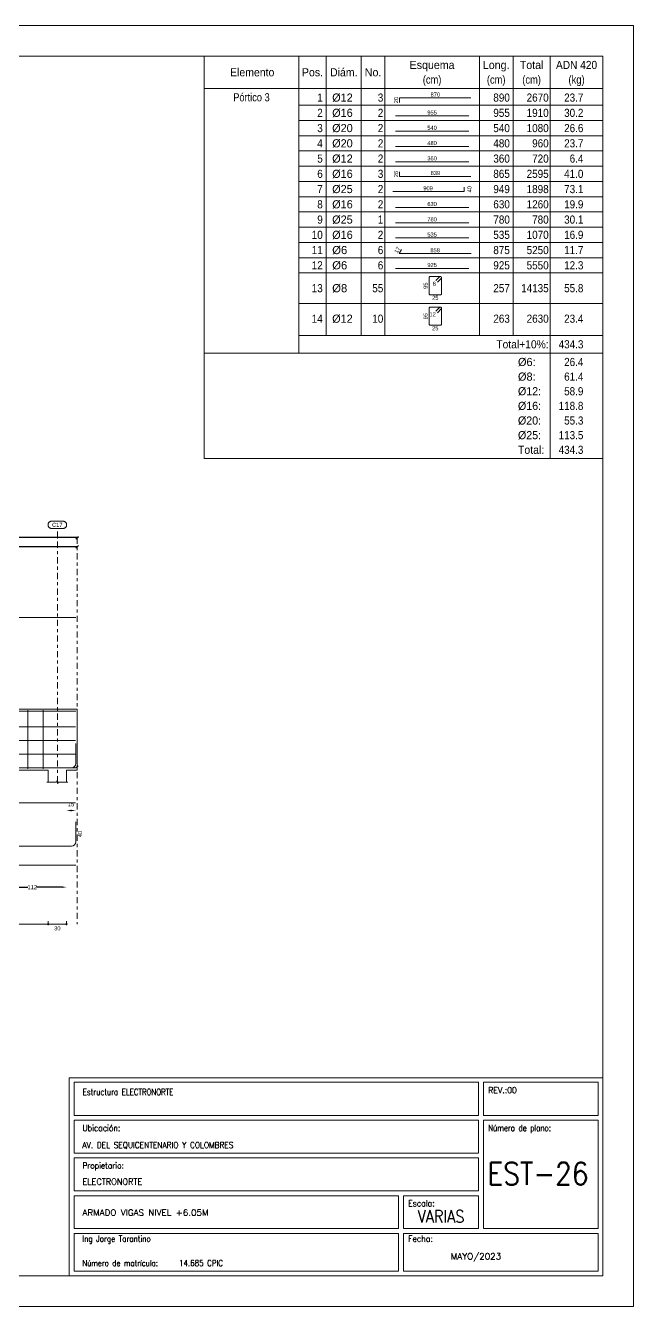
# Model space of a CAD drawing. Header units: millimetres. Extents: x 3 to 479, y -191 to 120.
# Drawn here: x 301.81 to 321.75, y 75.3 to 117.3 of the extents above; entities that cross this region are included whole.
import ezdxf
from ezdxf.enums import TextEntityAlignment as Align

# ---------------------------------------------------------------- set-up
doc = ezdxf.new("R2010")
doc.units = ezdxf.units.MM
doc.linetypes.add('CYPE_RAYAPUNTO', pattern=[0.4125, 0.2025, -0.105, 0, -0.105])
for name, color, linetype, lineweight in [('ALZ_CONT_NUDOS', 122, 'Continuous', 9), ('ALZ_CONT_VIG_HORMIGON', 2, 'Continuous', 9), ('ALZ_COT_COT_ANCLAJES', 3, 'Continuous', 0), ('ALZ_COT_COT_ARM', 3, 'Continuous', 0), ('ALZ_COT_COT_EST', 3, 'Continuous', 0), ('ALZ_COT_COT_LIN_APOYOS', 2, 'CYPE_RAYAPUNTO', 0), ('ALZ_COT_LONGITUD_PROYECTADA', 122, 'Continuous', 0), ('ALZ_COT_TEXTOS_ESTRIBOS', 122, 'Continuous', 0), ('ALZ_REF_COT_LIN_AUX_COTA', 2, 'CYPE_RAYAPUNTO', 9), ('ALZ_REF_REF_REFERENCIA', 3, 'Continuous', 9), ('ALZ_REF_TEXTO_REF_REFERENCIA', 3, 'Continuous', 9), ('ARM_LONGITUDINAL_Ø16', 212, 'Continuous', 9), ('ARM_LONGITUDINAL_Ø25', 20, 'Continuous', 9), ('ARM_LONGITUDINAL_Ø6', 151, 'Continuous', 9), ('ARM_TRANSVERSAL_Ø8', 32, 'Continuous', 9), ('CYPE', 7, 'Continuous', 0), ('DESPIECES_TABLA', 7, 'Continuous', 9), ('RECUAD_LIMITES', 2, 'Continuous', 0), ('RECUAD_MARCO', 1, 'Continuous', 20), ('TABLAS', 1, 'Continuous', 9), ('TEXTO_TABLAS', 1, 'Continuous', 0), ('TEXTOS_COTAS_DESPIECES_TABLA', 1, 'Continuous', 0)]:
    doc.layers.add(name, color=color, linetype=linetype, lineweight=lineweight)
doc.styles.add('CYPETXT', font='romans__.ttf', dxfattribs={"height": 0.2})
doc.styles.add('CYPETXT_0.2_romans', font='arial.ttf', dxfattribs={"height": 0.133333})
doc.styles.add('CYPETXT_romans', font='arial.ttf', dxfattribs={"height": 0.2})
doc.dimstyles.new('cype_arrow', dxfattribs={"dimtxt": 0.18, "dimasz": 0.15, "dimexe": 0.05, "dimexo": 0.05, "dimgap": 0, "dimtad": 0, "dimdec": 4, "dimzin": 0, "dimdsep": 46, "dimtxsty": 'CYPETXT_0.2_romans', "dimcen": 0.09, "dimadec": 0, "dimazin": 0, "dimtfac": 1, "dimtdec": 4, "dimtofl": 0, "dimtmove": 2, "dimatfit": 3, "dimfxl": 1, "dimtolj": 1, "dimtzin": 0, "dimarcsym": 0})
doc.dimstyles.new('cype_oblique', dxfattribs={"dimtxt": 0.18, "dimasz": 0.18, "dimexe": 0.05, "dimexo": 0.05, "dimgap": 0, "dimtad": 0, "dimdec": 4, "dimzin": 0, "dimdsep": 46, "dimtxsty": 'CYPETXT_0.2_romans', "dimblk": 'OBLIQUE', "dimtsz": 0.04, "dimcen": 0.09, "dimadec": 0, "dimazin": 0, "dimtfac": 1, "dimtdec": 4, "dimtofl": 0, "dimtmove": 2, "dimatfit": 3, "dimfxl": 1, "dimtolj": 1, "dimtzin": 0, "dimarcsym": 0})

# ---------------------------------------------------------------- blocks, each defined once
blk = doc.blocks.new('*D1063')
at = {"layer": 'ALZ_COT_LONGITUD_PROYECTADA', "color": 0, "lineweight": -2, "transparency": 16777216}
for p, q in [((298.035, 100.166), (298.115, 100.246)), ((298.075, 100.206), (300.563, 100.206)), ((303.503, 100.206), (301.015, 100.206)), ((303.463, 100.166), (303.543, 100.246))]:
    blk.add_line(p, q, dxfattribs=at)
at = {"layer": 'Defpoints', "color": 0, "transparency": 16777216}
for p in [(298.075, 100.206), (298.075, 100.206), (303.503, 100.206)]:
    blk.add_point(p, dxfattribs=at)
at = {"layer": 'ALZ_COT_LONGITUD_PROYECTADA', "color": 0, "transparency": 16777216, "insert": (300.789, 100.206), "char_height": 0.1333, "attachment_point": 5, "style": 'CYPETXT_0.2_romans'}
blk.add_mtext('\\A1;2.714', dxfattribs=at)
blk = doc.blocks.new('_OBLIQUE')
at = {"color": 0, "linetype": 'ByBlock', "lineweight": -2}
blk.add_line((-0.5, -0.5), (0.5, 0.5), dxfattribs=at)
blk = doc.blocks.new('*D1065')
at = {"layer": 'ALZ_COT_LONGITUD_PROYECTADA', "color": 0, "lineweight": -2, "transparency": 16777216}
for p, q in [((285.513, 100.466), (285.593, 100.546)), ((285.553, 100.506), (294.303, 100.506)), ((303.503, 100.506), (294.754, 100.506)), ((303.463, 100.466), (303.543, 100.546))]:
    blk.add_line(p, q, dxfattribs=at)
at = {"layer": 'Defpoints', "color": 0, "transparency": 16777216}
for p in [(285.553, 100.506), (285.553, 100.506), (303.503, 100.506)]:
    blk.add_point(p, dxfattribs=at)
at = {"layer": 'ALZ_COT_LONGITUD_PROYECTADA', "color": 0, "transparency": 16777216, "insert": (294.528, 100.506), "char_height": 0.1333, "attachment_point": 5, "style": 'CYPETXT_0.2_romans'}
blk.add_mtext('\\A1;8.975', dxfattribs=at)
blk = doc.blocks.new('*D1066')
at = {"layer": 'ALZ_COT_COT_ARM', "color": 0, "transparency": 16777216}
for points in [[(303.303, 91.583), (303.303, 91.533), (303.153, 91.558)], [(303.303, 91.583), (303.303, 91.533), (303.453, 91.558)]]:
    blk.add_solid(points, dxfattribs=at)
at = {"layer": 'Defpoints', "color": 0, "transparency": 16777216}
for p in [(303.153, 91.558), (303.453, 91.558), (303.453, 91.558)]:
    blk.add_point(p, dxfattribs=at)
at = {"layer": 'ALZ_COT_COT_ARM', "color": 0, "transparency": 16777216, "insert": (303.303, 91.763), "char_height": 0.1333, "attachment_point": 5, "style": 'CYPETXT_0.2_romans'}
blk.add_mtext('\\A1;15', dxfattribs=at)
blk = doc.blocks.new('*D1071')
at = {"layer": 'ALZ_COT_COT_ARM', "color": 0, "lineweight": -2, "transparency": 16777216}
for p, q in [((301.056, 89.045), (301.889, 89.045)), ((303.003, 89.045), (302.17, 89.045))]:
    blk.add_line(p, q, dxfattribs=at)
at = {"layer": 'ALZ_COT_COT_ARM', "color": 0, "transparency": 16777216}
for points in [[(301.056, 89.07), (301.056, 89.02), (300.906, 89.045)], [(303.003, 89.07), (303.003, 89.02), (303.153, 89.045)]]:
    blk.add_solid(points, dxfattribs=at)
at = {"layer": 'Defpoints', "color": 0, "transparency": 16777216}
for p in [(300.906, 89.045), (303.153, 89.045), (303.153, 89.045)]:
    blk.add_point(p, dxfattribs=at)
at = {"layer": 'ALZ_COT_COT_ARM', "color": 0, "transparency": 16777216, "insert": (302.03, 89.045), "char_height": 0.1333, "attachment_point": 5, "style": 'CYPETXT_0.2_romans'}
blk.add_mtext('\\A1;112', dxfattribs=at)

msp = doc.modelspace()

# ---------------------------------------------------------------- linework, layer by layer
at = {"layer": 'ALZ_CONT_NUDOS'}
for p, q in [((302.55306, 92.88468), (302.55306, 92.48468)), ((303.15306, 92.88468), (303.15306, 92.48468))]:
    msp.add_line(p, q, dxfattribs=at)
for points in [[(302.55306, 94.88468), (303.15306, 94.88468), (303.50306, 94.88468), (303.50306, 92.88468), (303.15306, 92.88468)], [(302.51306, 92.48468), (302.82306, 92.48468), (302.83806, 92.53468), (302.86806, 92.43468), (302.88306, 92.48468), (303.19306, 92.48468)]]:
    msp.add_lwpolyline(points, dxfattribs=at)
at = {"layer": 'ALZ_CONT_VIG_HORMIGON'}
for p, q in [((298.0746, 94.88468), (302.55306, 94.88468)), ((298.0746, 92.88468), (302.55306, 92.88468))]:
    msp.add_line(p, q, dxfattribs=at)
at = {"layer": 'ALZ_COT_COT_EST'}
msp.add_line((302.55306, 87.82759), (302.55306, 87.92759), dxfattribs=at)
for points in [[(299.21306, 87.82759), (302.55306, 87.82759), (302.55306, 87.92759)], [(302.55306, 87.82759), (303.15306, 87.82759), (303.15306, 87.92759)]]:
    msp.add_lwpolyline(points, dxfattribs=at)
for centre in [(302.55306, 87.82759), (302.55306, 87.82759), (303.15306, 87.82759)]:
    msp.add_circle(centre, 0.02, dxfattribs=at)
at = {"layer": 'ALZ_COT_COT_LIN_APOYOS'}
msp.add_line((303.50306, 100.50613), (303.50306, 87.82759), dxfattribs=at)
msp.add_line((303.50306, 100.50613), (303.50306, 87.82759), dxfattribs=at)
at = {"layer": 'ALZ_REF_COT_LIN_AUX_COTA'}
for p, q in [((302.85306, 100.50613), (302.85306, 100.80613)), ((302.85306, 92.48468), (302.85306, 100.50613))]:
    msp.add_line(p, q, dxfattribs=at)
at = {"layer": 'ALZ_REF_REF_REFERENCIA'}
msp.add_lwpolyline([(303.03706, 101.04613), (303.04508, 101.04587), (303.05306, 101.04506), (303.06097, 101.04373), (303.06877, 101.04187), (303.07643, 101.0395), (303.08391, 101.03661), (303.09119, 101.03324), (303.09822, 101.02938), (303.10498, 101.02507), (303.11143, 101.02031), (303.11756, 101.01513), (303.12332, 101.00956), (303.1287, 101.00361), (303.13367, 100.99732), (303.13821, 100.9907), (303.1423, 100.9838), (303.14592, 100.97665), (303.14905, 100.96926), (303.15168, 100.96169), (303.1538, 100.95395), (303.15539, 100.94609), (303.15646, 100.93815), (303.157, 100.93014), (303.157, 100.92212), (303.15646, 100.91412), (303.15539, 100.90618), (303.1538, 100.89832), (303.15168, 100.89058), (303.14905, 100.88301), (303.14592, 100.87562), (303.1423, 100.86846), (303.13821, 100.86156), (303.13367, 100.85495), (303.1287, 100.84866), (303.12332, 100.84271), (303.11756, 100.83714), (303.11143, 100.83196), (303.10498, 100.8272), (303.09822, 100.82289), (303.09119, 100.81903), (303.08391, 100.81566), (303.07643, 100.81277), (303.06877, 100.8104), (303.06097, 100.80854), (303.05306, 100.80721), (303.04508, 100.8064), (303.03706, 100.80613), (302.66906, 100.80613), (302.66105, 100.8064), (302.65307, 100.80721), (302.64516, 100.80854), (302.63736, 100.8104), (302.6297, 100.81277), (302.62222, 100.81566), (302.61494, 100.81903), (302.60791, 100.82289), (302.60115, 100.8272), (302.59469, 100.83196), (302.58857, 100.83714), (302.58281, 100.84271), (302.57743, 100.84866), (302.57246, 100.85495), (302.56792, 100.86156), (302.56383, 100.86846), (302.56021, 100.87562), (302.55708, 100.88301), (302.55445, 100.89058), (302.55233, 100.89832), (302.55074, 100.90618), (302.54967, 100.91412), (302.54913, 100.92212), (302.54913, 100.93014), (302.54967, 100.93815), (302.55074, 100.94609), (302.55233, 100.95395), (302.55445, 100.96169), (302.55708, 100.96926), (302.56021, 100.97665), (302.56383, 100.9838), (302.56792, 100.9907), (302.57246, 100.99732), (302.57743, 101.00361), (302.58281, 101.00956), (302.58857, 101.01513), (302.59469, 101.02031), (302.60115, 101.02507), (302.60791, 101.02938), (302.61494, 101.03324), (302.62222, 101.03661), (302.6297, 101.0395), (302.63736, 101.04187), (302.64516, 101.04373), (302.65307, 101.04506), (302.66105, 101.04587), (302.66906, 101.04613), (303.03706, 101.04613)], close=True, dxfattribs=at)
at = {"layer": 'ARM_LONGITUDINAL_Ø16'}
for points in [[(303.46306, 97.88468), (284.36306, 97.88468)], [(303.46306, 94.81268), (284.36306, 94.81268)]]:
    msp.add_lwpolyline(points, dxfattribs=at)
at = {"layer": 'ARM_LONGITUDINAL_Ø25'}
msp.add_line((303.46306, 92.95668), (303.53378, 93.02739), dxfattribs=at)
for points in [[(303.46306, 93.75668), (303.46306, 93.10668), (303.45165, 93.04927), (303.41913, 93.00061), (303.37047, 92.9681), (303.31306, 92.95668), (285.29306, 92.95668)], [(303.46306, 92.95668), (287.86306, 92.95668)], [(303.46306, 91.18544), (303.46306, 90.53544), (303.45165, 90.47804), (303.41913, 90.42937), (303.37047, 90.39686), (303.31306, 90.38544), (285.29306, 90.38544)], [(303.46306, 89.76544), (287.86306, 89.76544)]]:
    msp.add_lwpolyline(points, dxfattribs=at)
at = {"layer": 'ARM_LONGITUDINAL_Ø6'}
for points in [[(284.95306, 94.29668), (303.45306, 94.29668)], [(284.95306, 93.85001), (303.45306, 93.85001)], [(284.95306, 93.40334), (303.45306, 93.40334)], [(284.95306, 91.8044), (303.45306, 91.8044)]]:
    msp.add_lwpolyline(points, dxfattribs=at)
at = {"layer": 'ARM_TRANSVERSAL_Ø8'}
for p, q in [((301.88306, 94.84468), (301.88306, 92.92468)), ((302.38306, 94.84468), (302.38306, 92.92468))]:
    msp.add_line(p, q, dxfattribs=at)
at = {"layer": 'CYPE', "color": 1}
for points in [[(303.24593, 76.29684), (320.74593, 76.29684), (320.74593, 82.79684), (303.24593, 82.79684), (303.24593, 76.29684)], [(303.40593, 81.55684), (316.66593, 81.55684), (316.66593, 82.64684), (303.40593, 82.64684), (303.40593, 81.55684)], [(316.82593, 81.55684), (320.59593, 81.55684), (320.59593, 82.64684), (316.82593, 82.64684), (316.82593, 81.55684)], [(303.40593, 80.31684), (316.66593, 80.31684), (316.66593, 81.40684), (303.40593, 81.40684), (303.40593, 80.31684)], [(316.82593, 77.84684), (320.59593, 77.84684), (320.59593, 81.40684), (316.82593, 81.40684), (316.82593, 77.84684)], [(303.40593, 79.08684), (316.66593, 79.08684), (316.66593, 80.16684), (303.40593, 80.16684), (303.40593, 79.08684)], [(303.40593, 77.84684), (314.04593, 77.84684), (314.04593, 78.92684), (303.40593, 78.92684), (303.40593, 77.84684)], [(314.20593, 77.84684), (316.66593, 77.84684), (316.66593, 78.92684), (314.20593, 78.92684), (314.20593, 77.84684)], [(303.40593, 76.45684), (314.04593, 76.45684), (314.04593, 77.68684), (303.40593, 77.68684), (303.40593, 76.45684)], [(314.20593, 76.45684), (320.59593, 76.45684), (320.59593, 77.68684), (314.20593, 77.68684), (314.20593, 76.45684)]]:
    msp.add_lwpolyline(points, close=True, dxfattribs=at)
at = {"layer": 'DESPIECES_TABLA'}
for points in [[(314.07296, 114.77894), (314.07296, 114.92894), (316.4177, 114.92894)], [(313.94393, 114.33484), (316.34393, 114.33484)], [(313.94393, 113.83484), (316.34393, 113.83484)], [(313.94393, 113.33484), (316.34393, 113.33484)], [(313.94393, 112.83484), (316.34393, 112.83484)], [(314.07289, 112.50397), (314.07289, 112.35397), (316.41771, 112.35397)], [(313.85167, 111.85405), (316.1936, 111.85405), (316.1936, 112.00405)], [(313.94393, 111.33484), (316.34393, 111.33484)], [(313.94393, 110.83484), (316.34393, 110.83484)], [(313.94393, 110.33484), (316.34393, 110.33484)], [(314.13661, 109.95022), (314.06161, 109.82032), (316.42067, 109.82032)], [(313.94393, 109.33484), (316.34393, 109.33484)], [(315.31723, 108.8812), (315.43966, 109.00363), (315.4444, 109.00941), (315.44792, 109.01599), (315.45009, 109.02314), (315.45082, 109.03057), (315.45009, 109.038), (315.44792, 109.04515), (315.4444, 109.05173), (315.43966, 109.0575), (315.43389, 109.06224), (315.4273, 109.06576), (315.42016, 109.06793), (315.41272, 109.06866), (315.08534, 109.06866), (315.07076, 109.06576), (315.05841, 109.0575), (315.05015, 109.04515), (315.04725, 109.03057), (315.04725, 108.50675), (315.05015, 108.49218), (315.05841, 108.47982), (315.07076, 108.47156), (315.08534, 108.46866), (315.41272, 108.46866), (315.4273, 108.47156), (315.43966, 108.47982), (315.44792, 108.49218), (315.45082, 108.50675), (315.45082, 109.03057), (315.45009, 109.038), (315.44792, 109.04515), (315.4444, 109.05173), (315.43966, 109.0575), (315.43389, 109.06224), (315.4273, 109.06576), (315.42016, 109.06793), (315.41272, 109.06866), (315.40529, 109.06793), (315.39815, 109.06576), (315.39156, 109.06224), (315.38579, 109.0575), (315.26335, 108.93507)], [(315.31757, 107.88195), (315.43956, 108.00394), (315.44428, 108.00969), (315.44778, 108.01625), (315.44994, 108.02337), (315.45067, 108.03077), (315.44994, 108.03818), (315.44778, 108.0453), (315.44428, 108.05186), (315.43956, 108.05761), (315.43381, 108.06233), (315.42724, 108.06584), (315.42012, 108.068), (315.41272, 108.06873), (315.08516, 108.06873), (315.07064, 108.06584), (315.05832, 108.05761), (315.0501, 108.0453), (315.04721, 108.03077), (315.04721, 107.50668), (315.0501, 107.49216), (315.05832, 107.47984), (315.07064, 107.47162), (315.08516, 107.46873), (315.41272, 107.46873), (315.42724, 107.47162), (315.43956, 107.47984), (315.44778, 107.49216), (315.45067, 107.50668), (315.45067, 108.03077), (315.44994, 108.03818), (315.44778, 108.0453), (315.44428, 108.05186), (315.43956, 108.05761), (315.43381, 108.06233), (315.42724, 108.06584), (315.42012, 108.068), (315.41272, 108.06873), (315.40532, 108.068), (315.3982, 108.06584), (315.39163, 108.06233), (315.38588, 108.05761), (315.2639, 107.93563)]]:
    msp.add_lwpolyline(points, dxfattribs=at)
at = {"layer": 'RECUAD_LIMITES'}
msp.add_lwpolyline([(262.34593, 75.29684), (321.74593, 75.29684), (321.74593, 117.29684), (262.34593, 117.29684), (262.34593, 75.29684)], close=True, dxfattribs=at)
at = {"layer": 'RECUAD_MARCO'}
msp.add_lwpolyline([(264.84593, 76.29684), (320.74593, 76.29684), (320.74593, 116.29684), (264.84593, 116.29684), (264.84593, 76.29684)], close=True, dxfattribs=at)
at = {"layer": 'TABLAS'}
for p, q in [((307.66993, 115.18684), (307.66993, 116.29684)), ((307.66993, 116.29684), (320.74593, 116.29684)), ((310.76993, 115.18684), (310.76993, 116.29684)), ((311.67393, 115.18684), (311.67393, 116.29684)), ((312.82193, 115.18684), (312.82193, 116.29684)), ((313.59393, 115.18684), (313.59393, 116.29684)), ((316.69393, 115.18684), (316.69393, 116.29684)), ((317.79793, 115.18684), (317.79793, 116.29684)), ((319.01793, 115.18684), (319.01793, 116.29684)), ((320.74593, 115.18684), (320.74593, 116.29684)), ((307.66993, 115.23684), (320.74593, 115.23684)), ((307.66993, 106.60684), (307.66993, 115.18684)), ((310.76993, 106.60684), (310.76993, 115.18684)), ((311.67393, 107.13684), (311.67393, 115.18684)), ((312.82193, 107.13684), (312.82193, 115.18684)), ((313.59393, 107.13684), (313.59393, 115.18684)), ((316.69393, 107.13684), (316.69393, 115.18684)), ((317.79793, 107.13684), (317.79793, 115.18684)), ((319.01793, 106.60684), (319.01793, 115.18684)), ((320.74593, 106.60684), (320.74593, 115.18684)), ((310.76993, 107.13684), (320.74593, 107.13684)), ((307.66993, 106.50684), (307.66993, 106.60684)), ((307.66993, 106.55684), (320.74593, 106.55684)), ((307.66993, 106.02684), (307.66993, 106.50684)), ((310.76993, 106.55684), (310.76993, 106.60684)), ((319.01793, 106.50684), (319.01793, 106.60684)), ((319.01793, 106.02684), (319.01793, 106.50684)), ((320.74593, 106.50684), (320.74593, 106.60684)), ((320.74593, 106.02684), (320.74593, 106.50684)), ((307.66993, 105.54684), (307.66993, 106.02684)), ((319.01793, 105.54684), (319.01793, 106.02684)), ((320.74593, 105.54684), (320.74593, 106.02684)), ((307.66993, 105.06684), (307.66993, 105.54684)), ((319.01793, 105.06684), (319.01793, 105.54684)), ((320.74593, 105.06684), (320.74593, 105.54684)), ((307.66993, 104.58684), (307.66993, 105.06684)), ((319.01793, 104.58684), (319.01793, 105.06684)), ((320.74593, 104.58684), (320.74593, 105.06684)), ((307.66993, 104.10684), (307.66993, 104.58684)), ((319.01793, 104.10684), (319.01793, 104.58684)), ((320.74593, 104.10684), (320.74593, 104.58684)), ((307.66993, 103.62684), (307.66993, 104.10684)), ((319.01793, 103.62684), (319.01793, 104.10684)), ((320.74593, 103.62684), (320.74593, 104.10684)), ((307.66993, 103.09684), (307.66993, 103.62684)), ((319.01793, 103.09684), (319.01793, 103.62684)), ((320.74593, 103.09684), (320.74593, 103.62684)), ((307.66993, 103.09684), (320.74593, 103.09684))]:
    msp.add_line(p, q, dxfattribs=at)
at = {"layer": 'TEXTO_TABLAS'}
for p, q in [((310.76993, 114.68684), (320.74593, 114.68684)), ((310.76993, 114.18684), (320.74593, 114.18684)), ((310.76993, 113.68684), (320.74593, 113.68684)), ((310.76993, 113.18684), (320.74593, 113.18684)), ((310.76993, 112.68684), (320.74593, 112.68684)), ((310.76993, 112.18684), (320.74593, 112.18684)), ((310.76993, 111.68684), (320.74593, 111.68684)), ((310.76993, 111.18684), (320.74593, 111.18684)), ((310.76993, 110.68684), (320.74593, 110.68684)), ((310.76993, 110.18684), (320.74593, 110.18684)), ((310.76993, 109.68684), (320.74593, 109.68684)), ((310.76993, 109.18684), (320.74593, 109.18684)), ((310.76993, 108.18684), (320.74593, 108.18684))]:
    msp.add_line(p, q, dxfattribs=at)

# ---------------------------------------------------------------- texts
at = {"layer": 'ALZ_COT_COT_ANCLAJES', "style": 'CYPETXT_romans', "width": 0.872274}
msp.add_text('40', height=0.133333, rotation=90, dxfattribs=at).set_placement((303.52973, 90.78544), align=Align.TOP_CENTER)
at = {"layer": 'ALZ_COT_TEXTOS_ESTRIBOS', "style": 'CYPETXT_romans', "width": 0.872274}
msp.add_text('30', height=0.133333, dxfattribs=at).set_placement((302.85306, 87.76092), align=Align.TOP_CENTER)
at = {"layer": 'ALZ_REF_TEXTO_REF_REFERENCIA', "style": 'CYPETXT_romans', "width": 0.8832}
msp.add_text('C17', height=0.133333, dxfattribs=at).set_placement((302.85306, 100.92613), align=Align.MIDDLE_CENTER)
at = {"layer": 'CYPE', "color": 5, "style": 'CYPETXT'}
for s, width, p in [('Estructura ELECTRONORTE', 0.842437, (303.68593, 82.22684)), ('AV. DEL SEQUICENTENARIO Y COLOMBRES', 0.887423, (303.67593, 80.48684)), ('ELECTRONORTE', 0.974409, (303.67593, 79.28684)), ('ARMADO VIGAS NIVEL +6.05M', 1.047361, (303.67593, 78.27247)), ('Ing Jorge Tarantino', 0.851105, (303.67593, 77.41684)), ('MAYO/2023', 1.047361, (315.75593, 76.83684)), ('14.685 CPIC', 0.851936, (306.84593, 76.61684))]:
    msp.add_text(s, height=0.2, dxfattribs=dict(at, width=width)).set_placement(p)
at = {"layer": 'CYPE', "color": 4, "style": 'CYPETXT'}
for s, width, p in [('REV.:00', 0.927655, (316.98593, 82.28684)), ('Ubicación:', 0.90604, (303.67593, 81.04684)), ('Número de plano:', 0.844847, (316.98593, 81.04684)), ('Propietario:', 0.885908, (303.67593, 79.81684)), ('Escala:', 0.925891, (314.35593, 78.57684)), ('Fecha:', 0.933698, (314.35593, 77.41684)), ('Número de matrícula:', 0.83516, (303.67593, 76.61684))]:
    msp.add_text(s, height=0.2, dxfattribs=dict(at, width=width)).set_placement(p)
at = {"layer": 'CYPE', "color": 5, "style": 'CYPETXT'}
for s, height, width, p in [('EST-26', 0.733333, 0.872274, (318.61593, 79.28351)), ('VARIAS', 0.4, 0.869965, (315.43593, 78.04684))]:
    msp.add_text(s, height=height, dxfattribs=dict(at, width=width)).set_placement(p, align=Align.CENTER)
at = {"layer": 'TEXTO_TABLAS', "style": 'CYPETXT_romans'}
for s, width, p in [('Esquema', 0.93681, (315.14393, 116.00684)), ('Long.', 0.9375, (317.24593, 116.00684)), ('Total', 0.935673, (318.40793, 116.00684)), ('ADN 420', 0.893197, (319.88193, 116.00684)), ('Elemento', 0.923378, (309.24493, 115.76684)), ('Pos.', 0.930268, (311.22193, 115.76684)), ('Diám.', 0.924488, (312.24793, 115.76684)), ('No.', 0.948905, (313.20793, 115.76684)), ('(cm)', 0.819001, (315.14393, 115.52684)), ('(cm)', 0.819001, (317.24593, 115.52684)), ('(cm)', 0.819001, (318.40793, 115.52684)), ('(kg)', 0.827954, (319.88193, 115.52684)), ('Pórtico 3', 0.813476, (309.21993, 114.94684))]:
    msp.add_text(s, height=0.266667, dxfattribs=dict(at, width=width)).set_placement(p, align=Align.MIDDLE_CENTER)
for s, width, p in [('%%c12', 0.955414, (311.86793, 114.93684)), ('%%c16', 0.955414, (311.86793, 114.43684)), ('%%c20', 0.955414, (311.86793, 113.93684)), ('%%c20', 0.955414, (311.86793, 113.43684)), ('%%c12', 0.955414, (311.86793, 112.93684)), ('%%c16', 0.955414, (311.86793, 112.43684)), ('%%c25', 0.955414, (311.86793, 111.93684)), ('%%c16', 0.955414, (311.86793, 111.43684)), ('%%c25', 0.955414, (311.86793, 110.93684)), ('%%c16', 0.955414, (311.86793, 110.43684)), ('%%c6', 0.99505, (311.86793, 109.93684)), ('%%c6', 0.99505, (311.86793, 109.43684)), ('%%c8', 0.99505, (311.86793, 108.68684)), ('%%c12', 0.955414, (311.86793, 107.68684)), ('%%c6:', 0.966972, (317.95993, 106.26684)), ('%%c8:', 0.966972, (317.95993, 105.78684)), ('%%c12:', 0.940736, (317.95993, 105.30684)), ('%%c16:', 0.940736, (317.95993, 104.82684)), ('%%c20:', 0.940736, (317.95993, 104.34684)), ('%%c25:', 0.940736, (317.95993, 103.86684)), ('Total:', 0.925563, (317.95993, 103.38684))]:
    msp.add_text(s, height=0.266667, dxfattribs=dict(at, width=width)).set_placement(p, align=Align.MIDDLE_LEFT)
for s, height, width, p in [('1', 0.26667, 0.872274, (311.55793, 114.93684)), ('3', 0.26667, 0.872274, (313.54393, 114.93684)), ('890', 0.266667, 0.872274, (317.69393, 114.93684)), ('2670', 0.266667, 0.872274, (318.96793, 114.93684)), ('23.7', 0.266667, 0.869308, (320.10593, 114.93684)), ('2', 0.26667, 0.872274, (311.55793, 114.43684)), ('2', 0.26667, 0.872274, (313.54393, 114.43684)), ('955', 0.266667, 0.872274, (317.69393, 114.43684)), ('1910', 0.266667, 0.872274, (318.96793, 114.43684)), ('30.2', 0.266667, 0.869308, (320.10593, 114.43684)), ('3', 0.26667, 0.872274, (311.55793, 113.93684)), ('2', 0.26667, 0.872274, (313.54393, 113.93684)), ('540', 0.266667, 0.872274, (317.69393, 113.93684)), ('1080', 0.266667, 0.872274, (318.96793, 113.93684)), ('26.6', 0.266667, 0.869308, (320.10593, 113.93684)), ('4', 0.26667, 0.872274, (311.55793, 113.43684)), ('2', 0.26667, 0.872274, (313.54393, 113.43684)), ('480', 0.266667, 0.872274, (317.69393, 113.43684)), ('960', 0.266667, 0.872274, (318.96793, 113.43684)), ('23.7', 0.266667, 0.869308, (320.10593, 113.43684)), ('5', 0.26667, 0.872274, (311.55793, 112.93684)), ('2', 0.26667, 0.872274, (313.54393, 112.93684)), ('360', 0.266667, 0.872274, (317.69393, 112.93684)), ('720', 0.266667, 0.872274, (318.96793, 112.93684)), ('6.4', 0.266667, 0.868127, (320.10593, 112.93684)), ('6', 0.26667, 0.872274, (311.55793, 112.43684)), ('3', 0.26667, 0.872274, (313.54393, 112.43684)), ('865', 0.266667, 0.872274, (317.69393, 112.43684)), ('2595', 0.266667, 0.872274, (318.96793, 112.43684)), ('41.0', 0.266667, 0.869308, (320.10593, 112.43684)), ('7', 0.26667, 0.872274, (311.55793, 111.93684)), ('2', 0.26667, 0.872274, (313.54393, 111.93684)), ('949', 0.266667, 0.872274, (317.69393, 111.93684)), ('1898', 0.266667, 0.872274, (318.96793, 111.93684)), ('73.1', 0.266667, 0.869308, (320.10593, 111.93684)), ('8', 0.26667, 0.872274, (311.55793, 111.43684)), ('2', 0.26667, 0.872274, (313.54393, 111.43684)), ('630', 0.266667, 0.872274, (317.69393, 111.43684)), ('1260', 0.266667, 0.872274, (318.96793, 111.43684)), ('19.9', 0.266667, 0.869308, (320.10593, 111.43684)), ('9', 0.26667, 0.872274, (311.55793, 110.93684)), ('1', 0.26667, 0.872274, (313.54393, 110.93684)), ('780', 0.266667, 0.872274, (317.69393, 110.93684)), ('780', 0.266667, 0.872274, (318.96793, 110.93684)), ('30.1', 0.266667, 0.869308, (320.10593, 110.93684)), ('10', 0.266667, 0.872274, (311.55793, 110.43684)), ('2', 0.26667, 0.872274, (313.54393, 110.43684)), ('535', 0.266667, 0.872274, (317.69393, 110.43684)), ('1070', 0.266667, 0.872274, (318.96793, 110.43684)), ('16.9', 0.266667, 0.869308, (320.10593, 110.43684)), ('11', 0.266667, 0.872274, (311.55793, 109.93684)), ('6', 0.26667, 0.872274, (313.54393, 109.93684)), ('875', 0.266667, 0.872274, (317.69393, 109.93684)), ('5250', 0.266667, 0.872274, (318.96793, 109.93684)), ('11.7', 0.266667, 0.869308, (320.10593, 109.93684)), ('12', 0.266667, 0.872274, (311.55793, 109.43684)), ('6', 0.26667, 0.872274, (313.54393, 109.43684)), ('925', 0.266667, 0.872274, (317.69393, 109.43684)), ('5550', 0.266667, 0.872274, (318.96793, 109.43684)), ('12.3', 0.266667, 0.869308, (320.10593, 109.43684)), ('13', 0.266667, 0.872274, (311.55793, 108.68684)), ('55', 0.266667, 0.872274, (313.54393, 108.68684)), ('257', 0.266667, 0.872274, (317.69393, 108.68684)), ('14135', 0.266667, 0.872274, (318.96793, 108.68684)), ('55.8', 0.266667, 0.869308, (320.10593, 108.68684)), ('14', 0.266667, 0.872274, (311.55793, 107.68684)), ('10', 0.266667, 0.872274, (313.54393, 107.68684)), ('263', 0.266667, 0.872274, (317.69393, 107.68684)), ('2630', 0.266667, 0.872274, (318.96793, 107.68684)), ('23.4', 0.266667, 0.869308, (320.10593, 107.68684)), ('Total+10%:', 0.266667, 0.906671, (318.96793, 106.84684)), ('434.3', 0.266667, 0.869965, (320.10593, 106.84684)), ('26.4', 0.266667, 0.869308, (320.10593, 106.26684)), ('61.4', 0.266667, 0.869308, (320.10593, 105.78684)), ('58.9', 0.266667, 0.869308, (320.10593, 105.30684)), ('118.8', 0.266667, 0.869965, (320.10593, 104.82684)), ('55.3', 0.266667, 0.869308, (320.10593, 104.34684)), ('113.5', 0.266667, 0.869965, (320.10593, 103.86684)), ('434.3', 0.266667, 0.869965, (320.10593, 103.38684))]:
    msp.add_text(s, height=height, dxfattribs=dict(at, width=width)).set_placement(p, align=Align.MIDDLE_RIGHT)
at = {"layer": 'TEXTOS_COTAS_DESPIECES_TABLA', "style": 'CYPETXT_romans', "width": 0.872274}
for s, p in [('870', (315.25018, 114.97175)), ('955', (315.14393, 114.37884)), ('540', (315.14393, 113.87884)), ('480', (315.14393, 113.37884)), ('360', (315.14393, 112.87884)), ('839', (315.25201, 112.39671)), ('909', (315.01297, 111.89663)), ('630', (315.14393, 111.37884)), ('780', (315.14393, 110.87884)), ('535', (315.14393, 110.37884)), ('858', (315.244, 109.86346)), ('925', (315.14393, 109.37884))]:
    msp.add_text(s, height=0.133333, dxfattribs=at).set_placement(p, align=Align.CENTER)
for s, rotation, p in [('20', 90, (314.03015, 114.85394)), ('26', 90, (314.03014, 112.42897)), ('17', 60.00071, (314.06175, 109.90684)), ('95', 90, (314.99703, 108.76866)), ('95', 90, (314.99718, 107.76873))]:
    msp.add_text(s, height=0.133333, rotation=rotation, dxfattribs=at).set_placement(p, align=Align.CENTER)
msp.add_text('40', height=0.133333, rotation=90, dxfattribs=at).set_placement((316.30285, 111.92905), align=Align.TOP_CENTER)
for s, height, p in [('8', 0.13333, (315.26723, 108.8312)), ('12', 0.133333, (315.26757, 107.83195))]:
    msp.add_text(s, height=height, dxfattribs=at).set_placement(p, align=Align.MIDDLE_RIGHT)
for p in [(315.24903, 108.43836), (315.24894, 107.43829)]:
    msp.add_text('25', height=0.133333, dxfattribs=at).set_placement(p, align=Align.TOP_CENTER)

# ---------------------------------------------------------------- dimensions: what is measured, and where the dimension line sits
at = {"layer": 'ALZ_COT_COT_ARM'}
for p1, p2, text, picture, middle in [((303.15306, 91.5584), (303.45306, 91.5584), '15', '*D1066', (303.30306, 91.76263)), ((300.90635, 89.04544), (303.15306, 89.04544), '112', '*D1071', (302.02971, 89.04544))]:
    dim = msp.add_aligned_dim(p1=p1, p2=p2, distance=0, text=text, dimstyle='cype_arrow', override={"dimexe": 0, "dimexo": 0}, dxfattribs=at)
    dim.commit()
    dim.dimension.update_dxf_attribs({"geometry": picture, "text_midpoint": middle})
at = {"layer": 'ALZ_COT_LONGITUD_PROYECTADA'}
for p1, p2, text, picture, middle in [((303.50306, 100.50613), (285.55306, 100.50613), '8.975', '*D1065', (294.52806, 100.50613)), ((303.50306, 100.20613), (298.0746, 100.20613), '2.714', '*D1063', (300.78883, 100.20613))]:
    dim = msp.add_aligned_dim(p1=p1, p2=p2, distance=0, text=text, dimstyle='cype_oblique', override={"dimexe": 0, "dimexo": 0}, dxfattribs=at)
    dim.commit()
    dim.dimension.update_dxf_attribs({"geometry": picture, "text_midpoint": middle})

doc.saveas('drawing.dxf')
